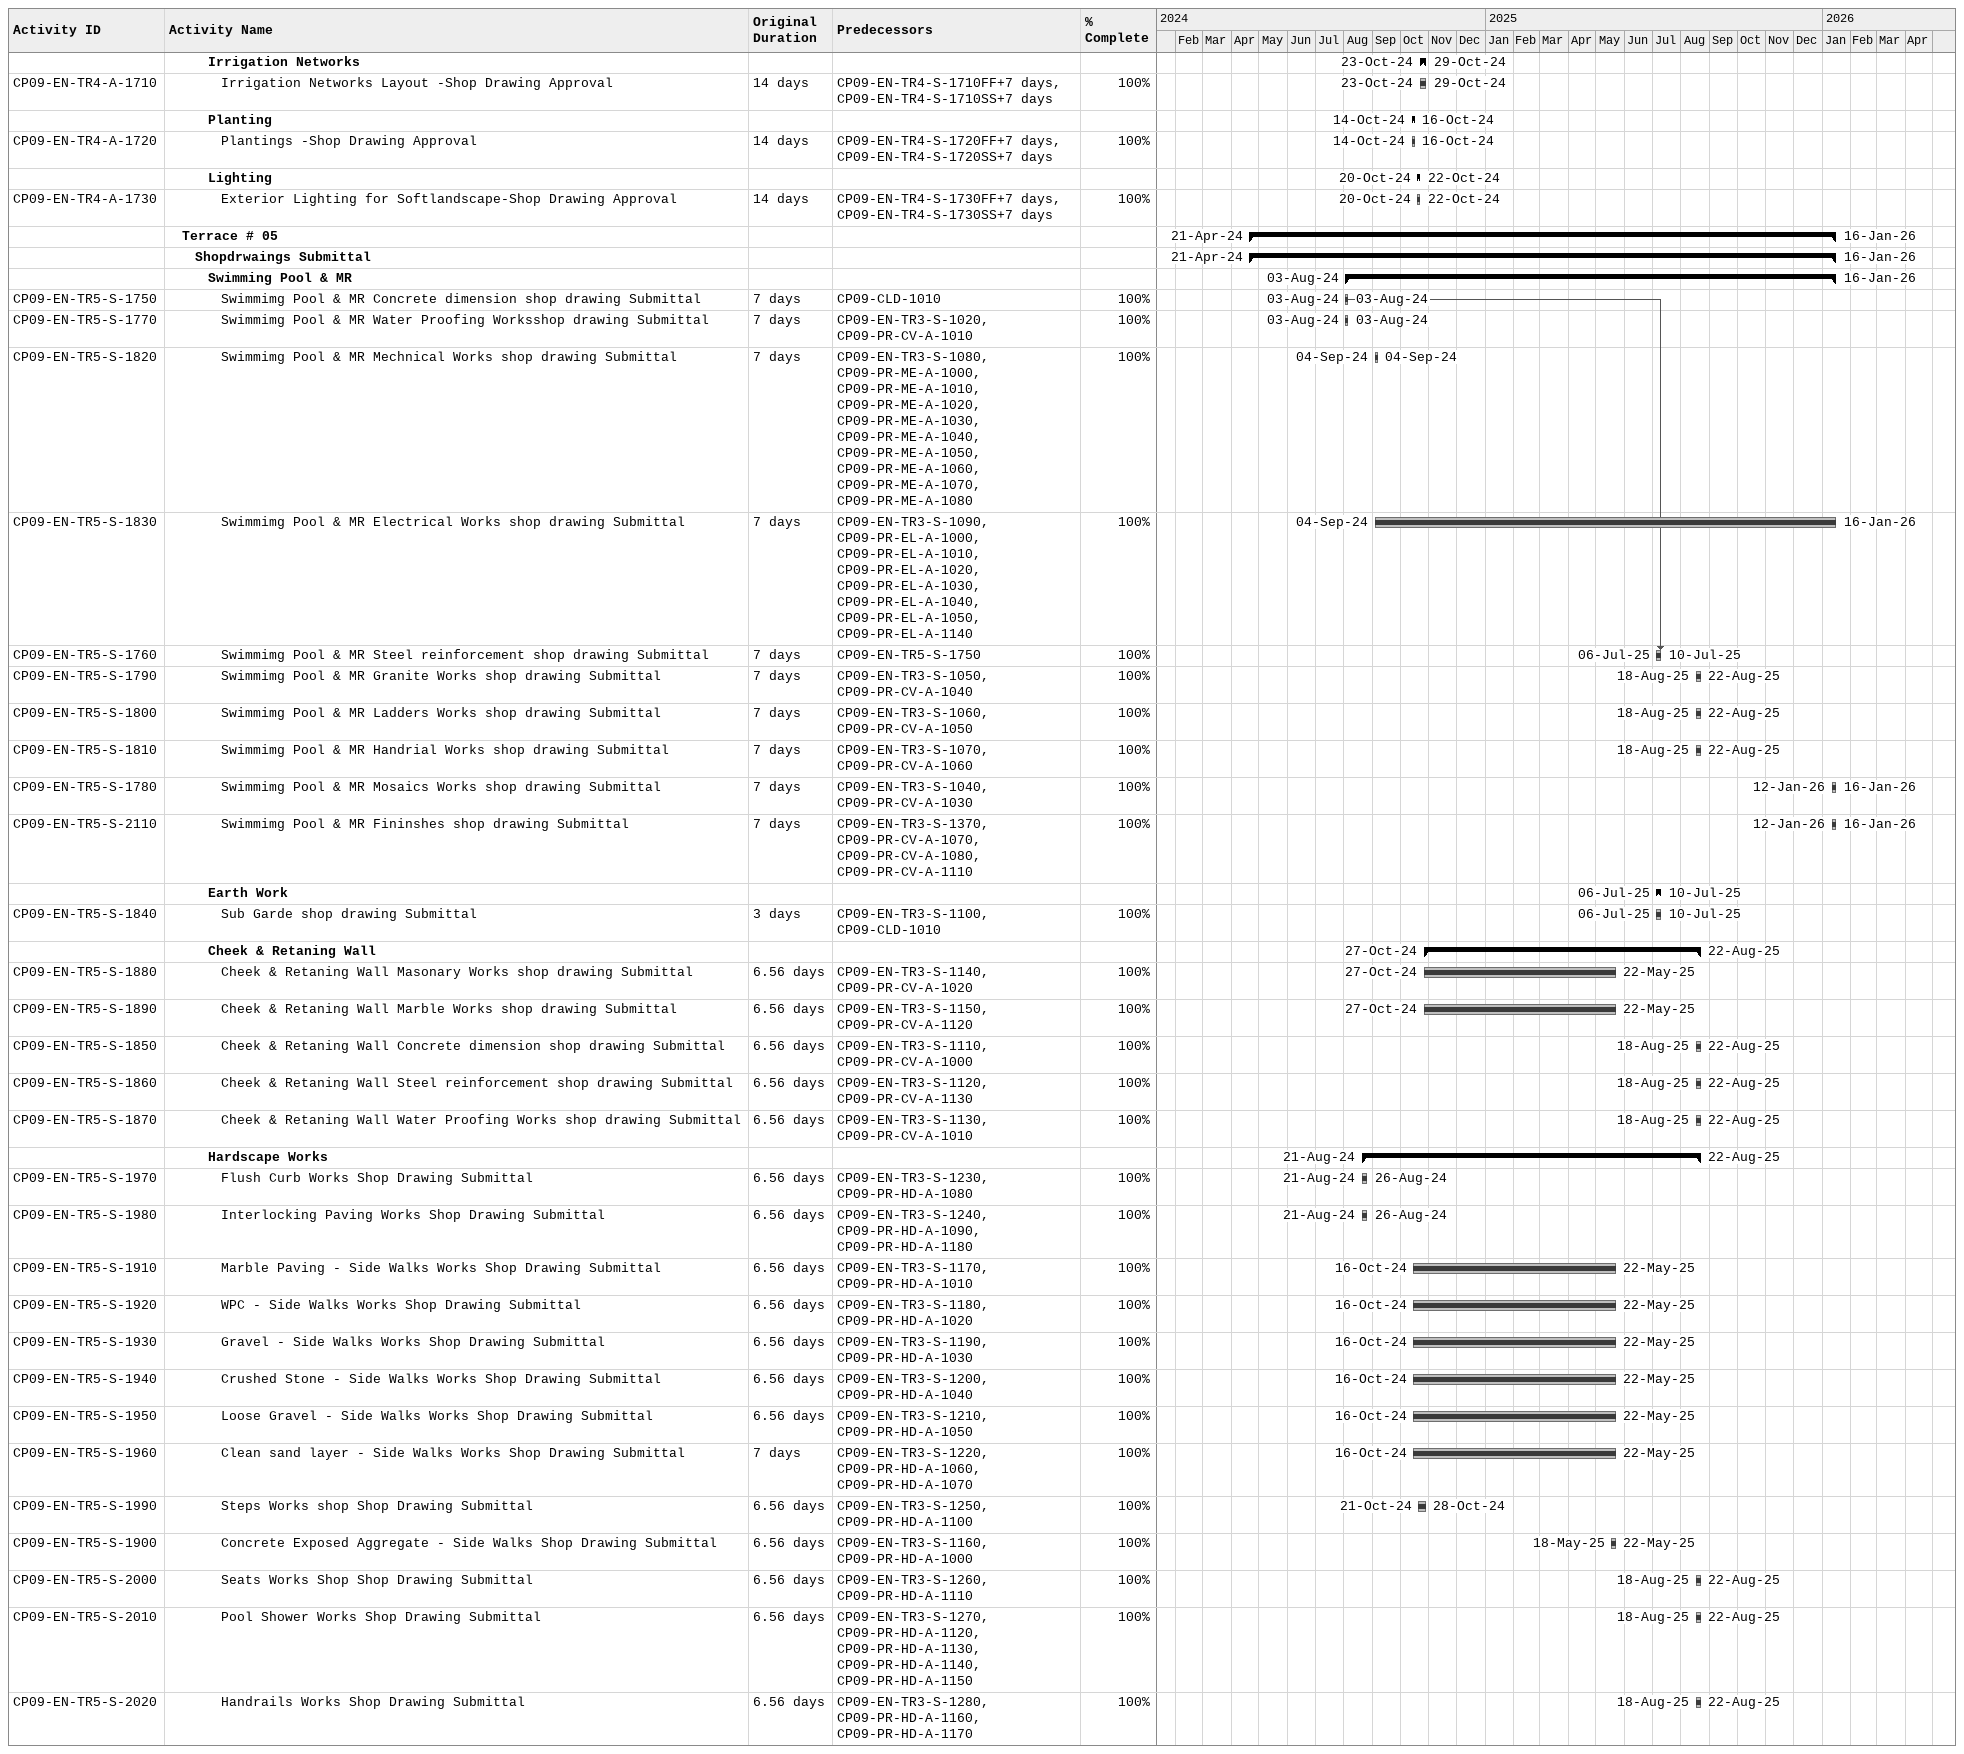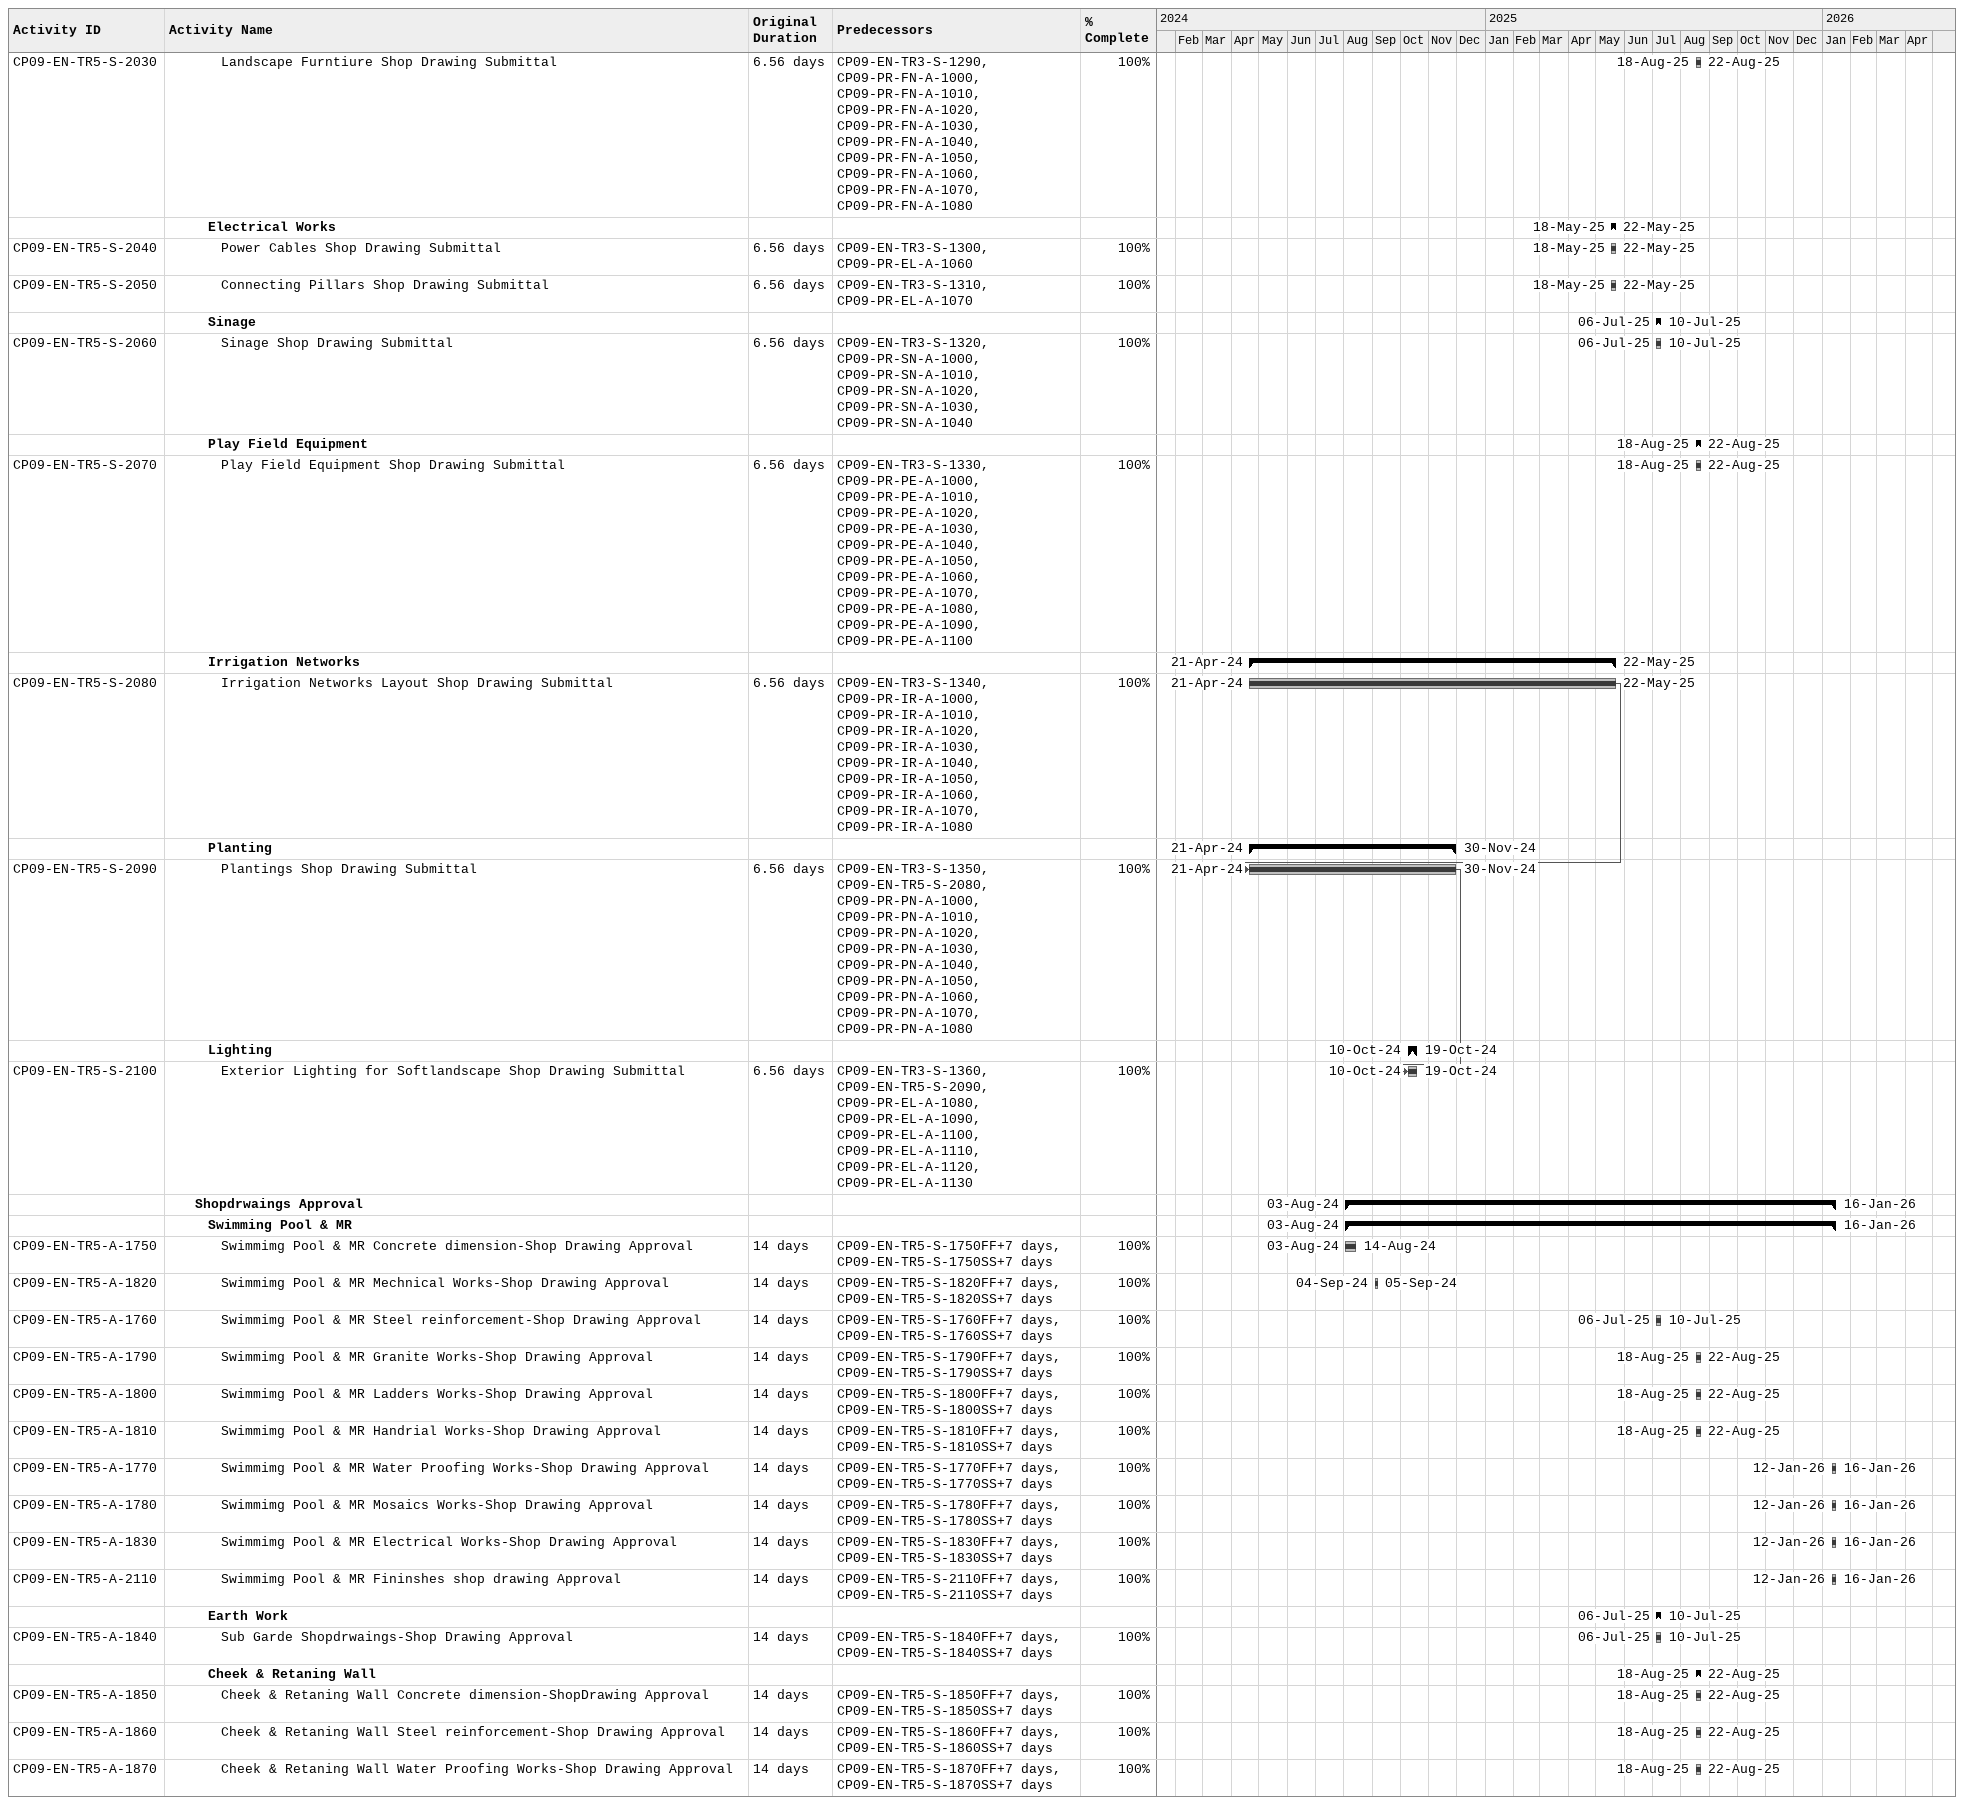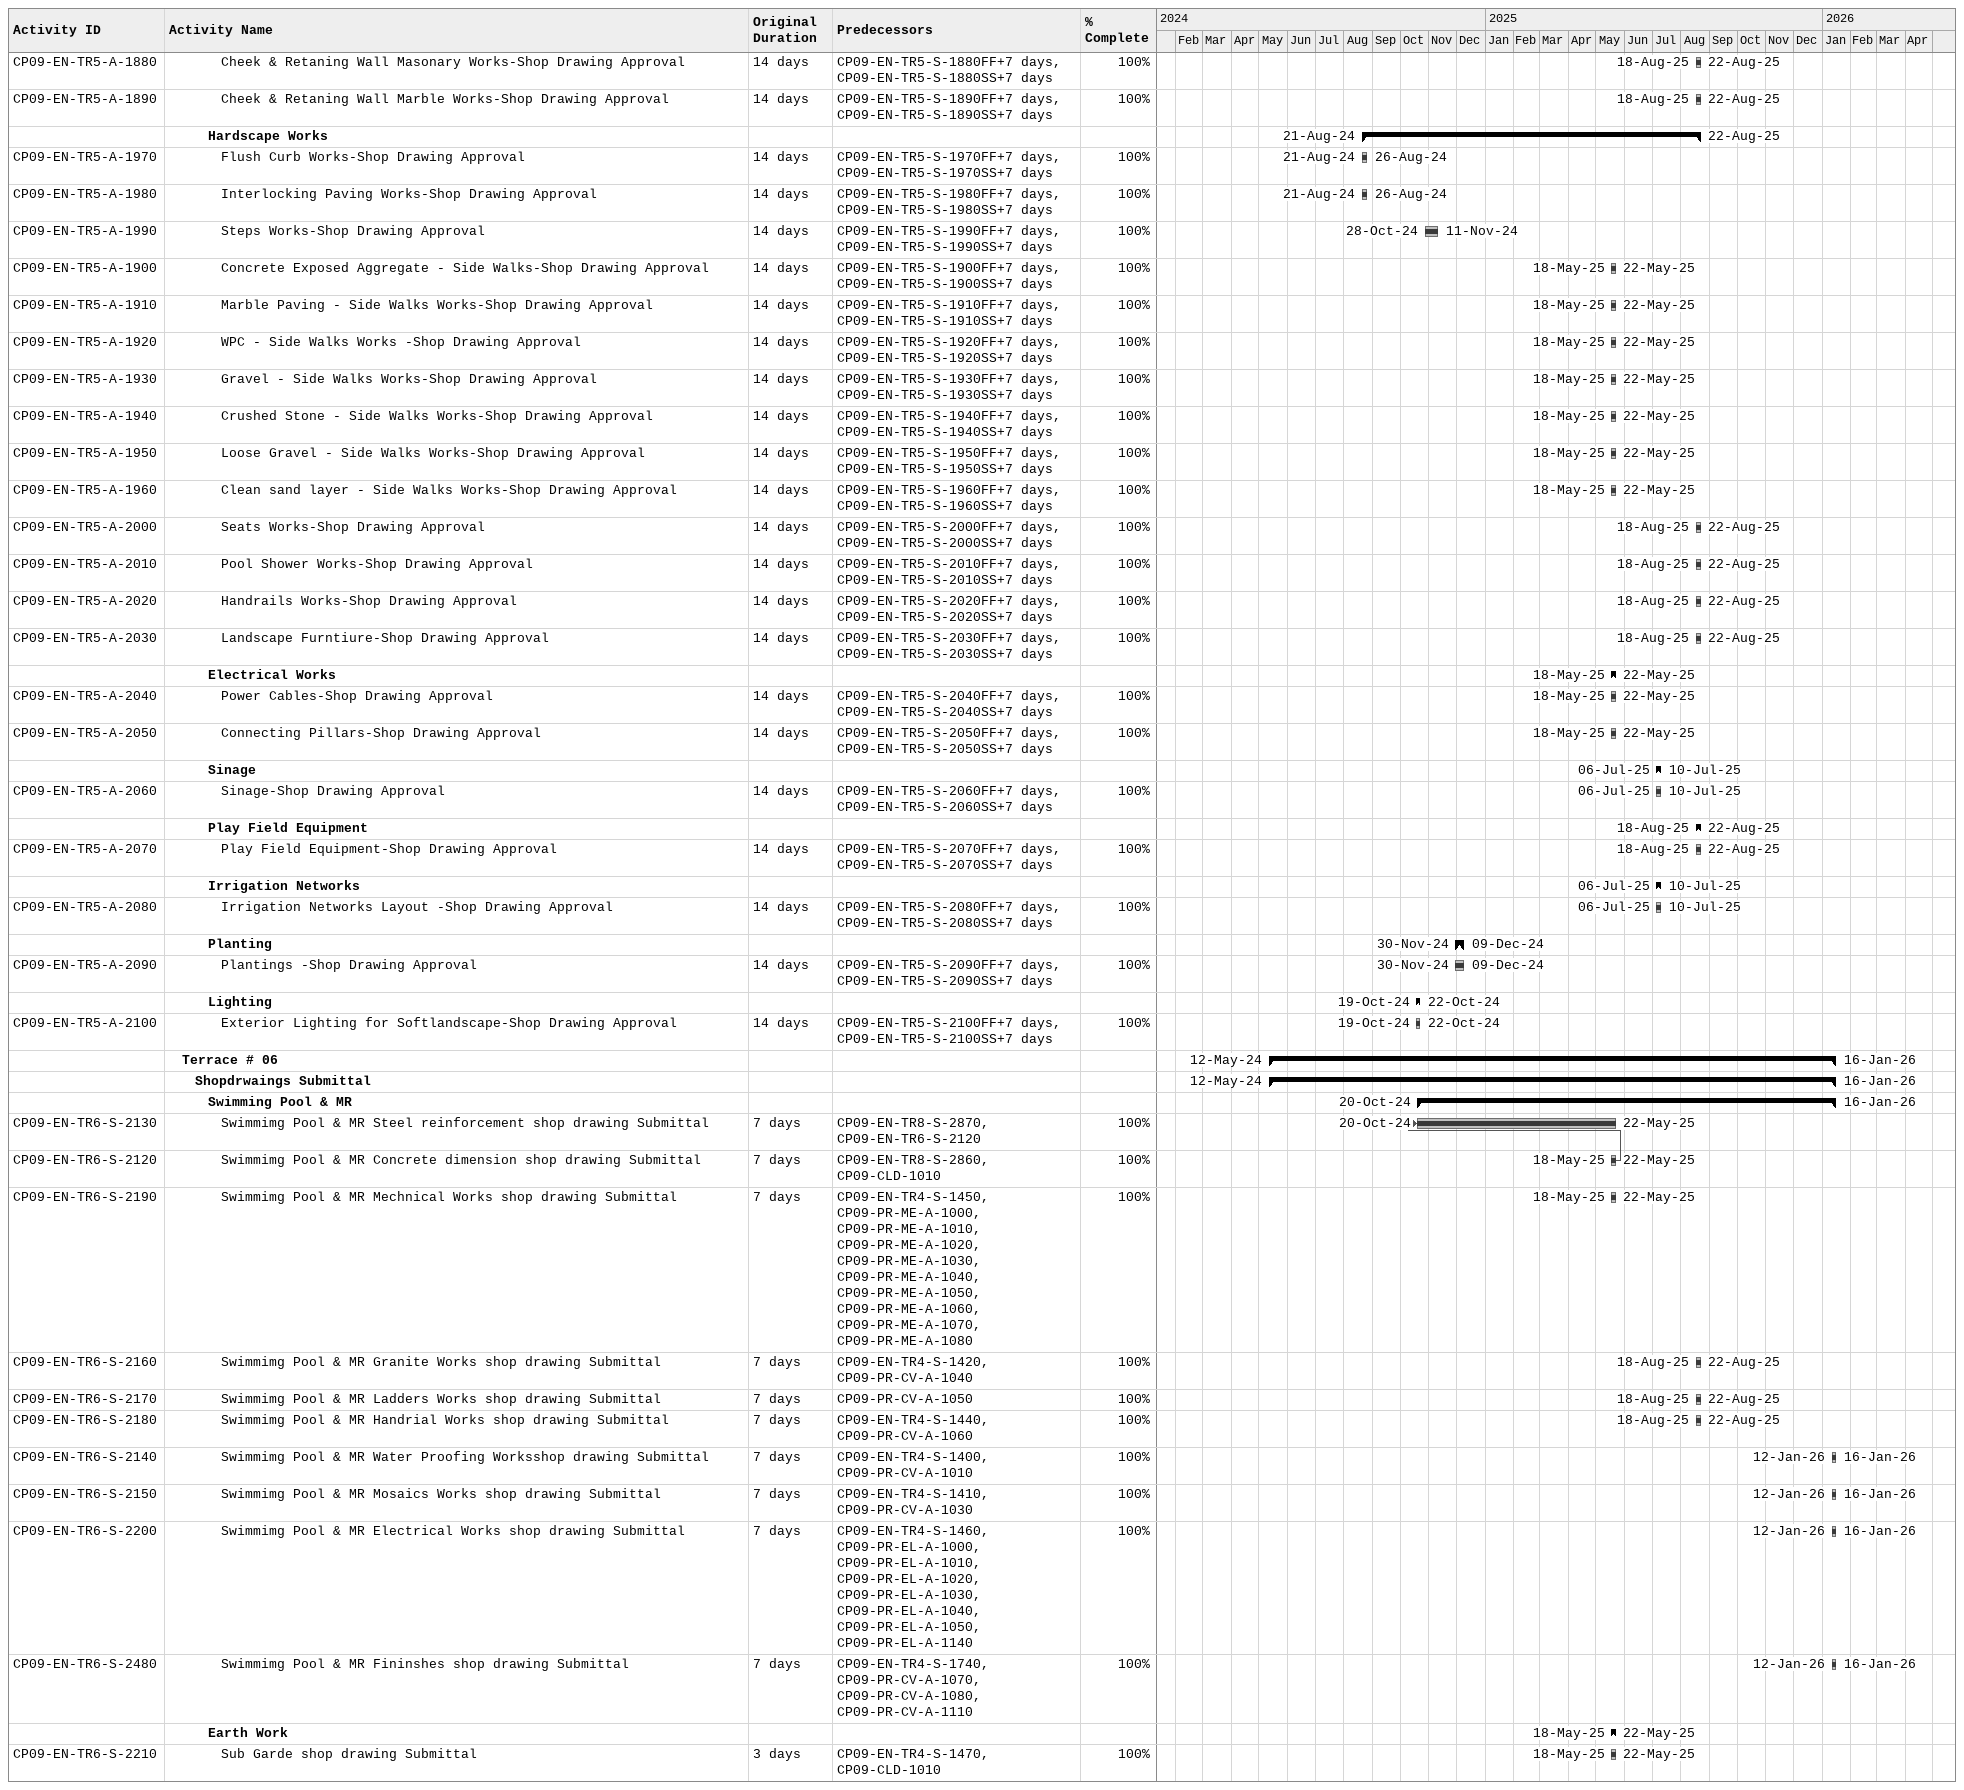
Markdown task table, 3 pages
| ID | Level | Task | Original duration | Start | Finish | Predecessors | % complete |
|---|---|---|---|---|---|---|---|
|  | 4 | **Irrigation Networks** |  | 2024-10-23 | 2024-10-29 |  |  |
| CP09-EN-TR4-A-1710 | 5 | Irrigation Networks Layout -Shop Drawing Approval | 14d | 2024-10-23 | 2024-10-29 | CP09-EN-TR4-S-1710FF+7d, CP09-EN-TR4-S-1710SS+7d | 100 |
|  | 4 | **Planting** |  | 2024-10-14 | 2024-10-16 |  |  |
| CP09-EN-TR4-A-1720 | 5 | Plantings -Shop Drawing Approval | 14d | 2024-10-14 | 2024-10-16 | CP09-EN-TR4-S-1720FF+7d, CP09-EN-TR4-S-1720SS+7d | 100 |
|  | 4 | **Lighting** |  | 2024-10-20 | 2024-10-22 |  |  |
| CP09-EN-TR4-A-1730 | 5 | Exterior Lighting for Softlandscape-Shop Drawing Approval | 14d | 2024-10-20 | 2024-10-22 | CP09-EN-TR4-S-1730FF+7d, CP09-EN-TR4-S-1730SS+7d | 100 |
|  | 2 | **Terrace # 05** |  | 2024-04-21 | 2026-01-16 |  |  |
|  | 3 | **Shopdrwaings Submittal** |  | 2024-04-21 | 2026-01-16 |  |  |
|  | 4 | **Swimming Pool & MR** |  | 2024-08-03 | 2026-01-16 |  |  |
| CP09-EN-TR5-S-1750 | 5 | Swimmimg Pool & MR Concrete dimension shop drawing Submittal | 7d | 2024-08-03 | 2024-08-03 | CP09-CLD-1010 | 100 |
| CP09-EN-TR5-S-1770 | 5 | Swimmimg Pool & MR Water Proofing Worksshop drawing Submittal | 7d | 2024-08-03 | 2024-08-03 | CP09-EN-TR3-S-1020, CP09-PR-CV-A-1010 | 100 |
| CP09-EN-TR5-S-1820 | 5 | Swimmimg Pool & MR Mechnical Works shop drawing Submittal | 7d | 2024-09-04 | 2024-09-04 | CP09-EN-TR3-S-1080, CP09-PR-ME-A-1000, CP09-PR-ME-A-1010, CP09-PR-ME-A-1020, CP09-PR-ME-A-1030, CP09-PR-ME-A-1040, CP09-PR-ME-A-1050, CP09-PR-ME-A-1060, CP09-PR-ME-A-1070, CP09-PR-ME-A-1080 | 100 |
| CP09-EN-TR5-S-1830 | 5 | Swimmimg Pool & MR Electrical Works shop drawing Submittal | 7d | 2024-09-04 | 2026-01-16 | CP09-EN-TR3-S-1090, CP09-PR-EL-A-1000, CP09-PR-EL-A-1010, CP09-PR-EL-A-1020, CP09-PR-EL-A-1030, CP09-PR-EL-A-1040, CP09-PR-EL-A-1050, CP09-PR-EL-A-1140 | 100 |
| CP09-EN-TR5-S-1760 | 5 | Swimmimg Pool & MR Steel reinforcement shop drawing Submittal | 7d | 2025-07-06 | 2025-07-10 | CP09-EN-TR5-S-1750 | 100 |
| CP09-EN-TR5-S-1790 | 5 | Swimmimg Pool & MR Granite Works shop drawing Submittal | 7d | 2025-08-18 | 2025-08-22 | CP09-EN-TR3-S-1050, CP09-PR-CV-A-1040 | 100 |
| CP09-EN-TR5-S-1800 | 5 | Swimmimg Pool & MR Ladders Works shop drawing Submittal | 7d | 2025-08-18 | 2025-08-22 | CP09-EN-TR3-S-1060, CP09-PR-CV-A-1050 | 100 |
| CP09-EN-TR5-S-1810 | 5 | Swimmimg Pool & MR Handrial Works shop drawing Submittal | 7d | 2025-08-18 | 2025-08-22 | CP09-EN-TR3-S-1070, CP09-PR-CV-A-1060 | 100 |
| CP09-EN-TR5-S-1780 | 5 | Swimmimg Pool & MR Mosaics Works shop drawing Submittal | 7d | 2026-01-12 | 2026-01-16 | CP09-EN-TR3-S-1040, CP09-PR-CV-A-1030 | 100 |
| CP09-EN-TR5-S-2110 | 5 | Swimmimg Pool & MR Fininshes shop drawing Submittal | 7d | 2026-01-12 | 2026-01-16 | CP09-EN-TR3-S-1370, CP09-PR-CV-A-1070, CP09-PR-CV-A-1080, CP09-PR-CV-A-1110 | 100 |
|  | 4 | **Earth Work** |  | 2025-07-06 | 2025-07-10 |  |  |
| CP09-EN-TR5-S-1840 | 5 | Sub Garde shop drawing Submittal | 3d | 2025-07-06 | 2025-07-10 | CP09-EN-TR3-S-1100, CP09-CLD-1010 | 100 |
|  | 4 | **Cheek & Retaning Wall** |  | 2024-10-27 | 2025-08-22 |  |  |
| CP09-EN-TR5-S-1880 | 5 | Cheek & Retaning Wall Masonary Works shop drawing Submittal | 6.56d | 2024-10-27 | 2025-05-22 | CP09-EN-TR3-S-1140, CP09-PR-CV-A-1020 | 100 |
| CP09-EN-TR5-S-1890 | 5 | Cheek & Retaning Wall Marble Works shop drawing Submittal | 6.56d | 2024-10-27 | 2025-05-22 | CP09-EN-TR3-S-1150, CP09-PR-CV-A-1120 | 100 |
| CP09-EN-TR5-S-1850 | 5 | Cheek & Retaning Wall Concrete dimension shop drawing Submittal | 6.56d | 2025-08-18 | 2025-08-22 | CP09-EN-TR3-S-1110, CP09-PR-CV-A-1000 | 100 |
| CP09-EN-TR5-S-1860 | 5 | Cheek & Retaning Wall Steel reinforcement shop drawing Submittal | 6.56d | 2025-08-18 | 2025-08-22 | CP09-EN-TR3-S-1120, CP09-PR-CV-A-1130 | 100 |
| CP09-EN-TR5-S-1870 | 5 | Cheek & Retaning Wall Water Proofing Works shop drawing Submittal | 6.56d | 2025-08-18 | 2025-08-22 | CP09-EN-TR3-S-1130, CP09-PR-CV-A-1010 | 100 |
|  | 4 | **Hardscape Works** |  | 2024-08-21 | 2025-08-22 |  |  |
| CP09-EN-TR5-S-1970 | 5 | Flush Curb Works Shop Drawing Submittal | 6.56d | 2024-08-21 | 2024-08-26 | CP09-EN-TR3-S-1230, CP09-PR-HD-A-1080 | 100 |
| CP09-EN-TR5-S-1980 | 5 | Interlocking Paving Works Shop Drawing Submittal | 6.56d | 2024-08-21 | 2024-08-26 | CP09-EN-TR3-S-1240, CP09-PR-HD-A-1090, CP09-PR-HD-A-1180 | 100 |
| CP09-EN-TR5-S-1910 | 5 | Marble Paving - Side Walks Works Shop Drawing Submittal | 6.56d | 2024-10-16 | 2025-05-22 | CP09-EN-TR3-S-1170, CP09-PR-HD-A-1010 | 100 |
| CP09-EN-TR5-S-1920 | 5 | WPC - Side Walks Works Shop Drawing Submittal | 6.56d | 2024-10-16 | 2025-05-22 | CP09-EN-TR3-S-1180, CP09-PR-HD-A-1020 | 100 |
| CP09-EN-TR5-S-1930 | 5 | Gravel - Side Walks Works Shop Drawing Submittal | 6.56d | 2024-10-16 | 2025-05-22 | CP09-EN-TR3-S-1190, CP09-PR-HD-A-1030 | 100 |
| CP09-EN-TR5-S-1940 | 5 | Crushed Stone - Side Walks Works Shop Drawing Submittal | 6.56d | 2024-10-16 | 2025-05-22 | CP09-EN-TR3-S-1200, CP09-PR-HD-A-1040 | 100 |
| CP09-EN-TR5-S-1950 | 5 | Loose Gravel - Side Walks Works Shop Drawing Submittal | 6.56d | 2024-10-16 | 2025-05-22 | CP09-EN-TR3-S-1210, CP09-PR-HD-A-1050 | 100 |
| CP09-EN-TR5-S-1960 | 5 | Clean sand layer - Side Walks Works Shop Drawing Submittal | 7d | 2024-10-16 | 2025-05-22 | CP09-EN-TR3-S-1220, CP09-PR-HD-A-1060, CP09-PR-HD-A-1070 | 100 |
| CP09-EN-TR5-S-1990 | 5 | Steps Works shop Shop Drawing Submittal | 6.56d | 2024-10-21 | 2024-10-28 | CP09-EN-TR3-S-1250, CP09-PR-HD-A-1100 | 100 |
| CP09-EN-TR5-S-1900 | 5 | Concrete Exposed Aggregate - Side Walks Shop Drawing Submittal | 6.56d | 2025-05-18 | 2025-05-22 | CP09-EN-TR3-S-1160, CP09-PR-HD-A-1000 | 100 |
| CP09-EN-TR5-S-2000 | 5 | Seats Works Shop Shop Drawing Submittal | 6.56d | 2025-08-18 | 2025-08-22 | CP09-EN-TR3-S-1260, CP09-PR-HD-A-1110 | 100 |
| CP09-EN-TR5-S-2010 | 5 | Pool Shower Works Shop Drawing Submittal | 6.56d | 2025-08-18 | 2025-08-22 | CP09-EN-TR3-S-1270, CP09-PR-HD-A-1120, CP09-PR-HD-A-1130, CP09-PR-HD-A-1140, CP09-PR-HD-A-1150 | 100 |
| CP09-EN-TR5-S-2020 | 5 | Handrails Works Shop Drawing Submittal | 6.56d | 2025-08-18 | 2025-08-22 | CP09-EN-TR3-S-1280, CP09-PR-HD-A-1160, CP09-PR-HD-A-1170 | 100 |
| CP09-EN-TR5-S-2030 | 5 | Landscape Furntiure Shop Drawing Submittal | 6.56d | 2025-08-18 | 2025-08-22 | CP09-EN-TR3-S-1290, CP09-PR-FN-A-1000, CP09-PR-FN-A-1010, CP09-PR-FN-A-1020, CP09-PR-FN-A-1030, CP09-PR-FN-A-1040, CP09-PR-FN-A-1050, CP09-PR-FN-A-1060, CP09-PR-FN-A-1070, CP09-PR-FN-A-1080 | 100 |
|  | 4 | **Electrical Works** |  | 2025-05-18 | 2025-05-22 |  |  |
| CP09-EN-TR5-S-2040 | 5 | Power Cables Shop Drawing Submittal | 6.56d | 2025-05-18 | 2025-05-22 | CP09-EN-TR3-S-1300, CP09-PR-EL-A-1060 | 100 |
| CP09-EN-TR5-S-2050 | 5 | Connecting Pillars Shop Drawing Submittal | 6.56d | 2025-05-18 | 2025-05-22 | CP09-EN-TR3-S-1310, CP09-PR-EL-A-1070 | 100 |
|  | 4 | **Sinage** |  | 2025-07-06 | 2025-07-10 |  |  |
| CP09-EN-TR5-S-2060 | 5 | Sinage Shop Drawing Submittal | 6.56d | 2025-07-06 | 2025-07-10 | CP09-EN-TR3-S-1320, CP09-PR-SN-A-1000, CP09-PR-SN-A-1010, CP09-PR-SN-A-1020, CP09-PR-SN-A-1030, CP09-PR-SN-A-1040 | 100 |
|  | 4 | **Play Field Equipment** |  | 2025-08-18 | 2025-08-22 |  |  |
| CP09-EN-TR5-S-2070 | 5 | Play Field Equipment Shop Drawing Submittal | 6.56d | 2025-08-18 | 2025-08-22 | CP09-EN-TR3-S-1330, CP09-PR-PE-A-1000, CP09-PR-PE-A-1010, CP09-PR-PE-A-1020, CP09-PR-PE-A-1030, CP09-PR-PE-A-1040, CP09-PR-PE-A-1050, CP09-PR-PE-A-1060, CP09-PR-PE-A-1070, CP09-PR-PE-A-1080, CP09-PR-PE-A-1090, CP09-PR-PE-A-1100 | 100 |
|  | 4 | **Irrigation Networks** |  | 2024-04-21 | 2025-05-22 |  |  |
| CP09-EN-TR5-S-2080 | 5 | Irrigation Networks Layout Shop Drawing Submittal | 6.56d | 2024-04-21 | 2025-05-22 | CP09-EN-TR3-S-1340, CP09-PR-IR-A-1000, CP09-PR-IR-A-1010, CP09-PR-IR-A-1020, CP09-PR-IR-A-1030, CP09-PR-IR-A-1040, CP09-PR-IR-A-1050, CP09-PR-IR-A-1060, CP09-PR-IR-A-1070, CP09-PR-IR-A-1080 | 100 |
|  | 4 | **Planting** |  | 2024-04-21 | 2024-11-30 |  |  |
| CP09-EN-TR5-S-2090 | 5 | Plantings Shop Drawing Submittal | 6.56d | 2024-04-21 | 2024-11-30 | CP09-EN-TR3-S-1350, CP09-EN-TR5-S-2080, CP09-PR-PN-A-1000, CP09-PR-PN-A-1010, CP09-PR-PN-A-1020, CP09-PR-PN-A-1030, CP09-PR-PN-A-1040, CP09-PR-PN-A-1050, CP09-PR-PN-A-1060, CP09-PR-PN-A-1070, CP09-PR-PN-A-1080 | 100 |
|  | 4 | **Lighting** |  | 2024-10-10 | 2024-10-19 |  |  |
| CP09-EN-TR5-S-2100 | 5 | Exterior Lighting for Softlandscape Shop Drawing Submittal | 6.56d | 2024-10-10 | 2024-10-19 | CP09-EN-TR3-S-1360, CP09-EN-TR5-S-2090, CP09-PR-EL-A-1080, CP09-PR-EL-A-1090, CP09-PR-EL-A-1100, CP09-PR-EL-A-1110, CP09-PR-EL-A-1120, CP09-PR-EL-A-1130 | 100 |
|  | 3 | **Shopdrwaings Approval** |  | 2024-08-03 | 2026-01-16 |  |  |
|  | 4 | **Swimming Pool & MR** |  | 2024-08-03 | 2026-01-16 |  |  |
| CP09-EN-TR5-A-1750 | 5 | Swimmimg Pool & MR Concrete dimension-Shop Drawing Approval | 14d | 2024-08-03 | 2024-08-14 | CP09-EN-TR5-S-1750FF+7d, CP09-EN-TR5-S-1750SS+7d | 100 |
| CP09-EN-TR5-A-1820 | 5 | Swimmimg Pool & MR Mechnical Works-Shop Drawing Approval | 14d | 2024-09-04 | 2024-09-05 | CP09-EN-TR5-S-1820FF+7d, CP09-EN-TR5-S-1820SS+7d | 100 |
| CP09-EN-TR5-A-1760 | 5 | Swimmimg Pool & MR Steel reinforcement-Shop Drawing Approval | 14d | 2025-07-06 | 2025-07-10 | CP09-EN-TR5-S-1760FF+7d, CP09-EN-TR5-S-1760SS+7d | 100 |
| CP09-EN-TR5-A-1790 | 5 | Swimmimg Pool & MR Granite Works-Shop Drawing Approval | 14d | 2025-08-18 | 2025-08-22 | CP09-EN-TR5-S-1790FF+7d, CP09-EN-TR5-S-1790SS+7d | 100 |
| CP09-EN-TR5-A-1800 | 5 | Swimmimg Pool & MR Ladders Works-Shop Drawing Approval | 14d | 2025-08-18 | 2025-08-22 | CP09-EN-TR5-S-1800FF+7d, CP09-EN-TR5-S-1800SS+7d | 100 |
| CP09-EN-TR5-A-1810 | 5 | Swimmimg Pool & MR Handrial Works-Shop Drawing Approval | 14d | 2025-08-18 | 2025-08-22 | CP09-EN-TR5-S-1810FF+7d, CP09-EN-TR5-S-1810SS+7d | 100 |
| CP09-EN-TR5-A-1770 | 5 | Swimmimg Pool & MR Water Proofing Works-Shop Drawing Approval | 14d | 2026-01-12 | 2026-01-16 | CP09-EN-TR5-S-1770FF+7d, CP09-EN-TR5-S-1770SS+7d | 100 |
| CP09-EN-TR5-A-1780 | 5 | Swimmimg Pool & MR Mosaics Works-Shop Drawing Approval | 14d | 2026-01-12 | 2026-01-16 | CP09-EN-TR5-S-1780FF+7d, CP09-EN-TR5-S-1780SS+7d | 100 |
| CP09-EN-TR5-A-1830 | 5 | Swimmimg Pool & MR Electrical Works-Shop Drawing Approval | 14d | 2026-01-12 | 2026-01-16 | CP09-EN-TR5-S-1830FF+7d, CP09-EN-TR5-S-1830SS+7d | 100 |
| CP09-EN-TR5-A-2110 | 5 | Swimmimg Pool & MR Fininshes shop drawing Approval | 14d | 2026-01-12 | 2026-01-16 | CP09-EN-TR5-S-2110FF+7d, CP09-EN-TR5-S-2110SS+7d | 100 |
|  | 4 | **Earth Work** |  | 2025-07-06 | 2025-07-10 |  |  |
| CP09-EN-TR5-A-1840 | 5 | Sub Garde Shopdrwaings-Shop Drawing Approval | 14d | 2025-07-06 | 2025-07-10 | CP09-EN-TR5-S-1840FF+7d, CP09-EN-TR5-S-1840SS+7d | 100 |
|  | 4 | **Cheek & Retaning Wall** |  | 2025-08-18 | 2025-08-22 |  |  |
| CP09-EN-TR5-A-1850 | 5 | Cheek & Retaning Wall Concrete dimension-ShopDrawing Approval | 14d | 2025-08-18 | 2025-08-22 | CP09-EN-TR5-S-1850FF+7d, CP09-EN-TR5-S-1850SS+7d | 100 |
| CP09-EN-TR5-A-1860 | 5 | Cheek & Retaning Wall Steel reinforcement-Shop Drawing Approval | 14d | 2025-08-18 | 2025-08-22 | CP09-EN-TR5-S-1860FF+7d, CP09-EN-TR5-S-1860SS+7d | 100 |
| CP09-EN-TR5-A-1870 | 5 | Cheek & Retaning Wall Water Proofing Works-Shop Drawing Approval | 14d | 2025-08-18 | 2025-08-22 | CP09-EN-TR5-S-1870FF+7d, CP09-EN-TR5-S-1870SS+7d | 100 |
| CP09-EN-TR5-A-1880 | 5 | Cheek & Retaning Wall Masonary Works-Shop Drawing Approval | 14d | 2025-08-18 | 2025-08-22 | CP09-EN-TR5-S-1880FF+7d, CP09-EN-TR5-S-1880SS+7d | 100 |
| CP09-EN-TR5-A-1890 | 5 | Cheek & Retaning Wall Marble Works-Shop Drawing Approval | 14d | 2025-08-18 | 2025-08-22 | CP09-EN-TR5-S-1890FF+7d, CP09-EN-TR5-S-1890SS+7d | 100 |
|  | 4 | **Hardscape Works** |  | 2024-08-21 | 2025-08-22 |  |  |
| CP09-EN-TR5-A-1970 | 5 | Flush Curb Works-Shop Drawing Approval | 14d | 2024-08-21 | 2024-08-26 | CP09-EN-TR5-S-1970FF+7d, CP09-EN-TR5-S-1970SS+7d | 100 |
| CP09-EN-TR5-A-1980 | 5 | Interlocking Paving Works-Shop Drawing Approval | 14d | 2024-08-21 | 2024-08-26 | CP09-EN-TR5-S-1980FF+7d, CP09-EN-TR5-S-1980SS+7d | 100 |
| CP09-EN-TR5-A-1990 | 5 | Steps Works-Shop Drawing Approval | 14d | 2024-10-28 | 2024-11-11 | CP09-EN-TR5-S-1990FF+7d, CP09-EN-TR5-S-1990SS+7d | 100 |
| CP09-EN-TR5-A-1900 | 5 | Concrete Exposed Aggregate - Side Walks-Shop Drawing Approval | 14d | 2025-05-18 | 2025-05-22 | CP09-EN-TR5-S-1900FF+7d, CP09-EN-TR5-S-1900SS+7d | 100 |
| CP09-EN-TR5-A-1910 | 5 | Marble Paving - Side Walks Works-Shop Drawing Approval | 14d | 2025-05-18 | 2025-05-22 | CP09-EN-TR5-S-1910FF+7d, CP09-EN-TR5-S-1910SS+7d | 100 |
| CP09-EN-TR5-A-1920 | 5 | WPC - Side Walks Works -Shop Drawing Approval | 14d | 2025-05-18 | 2025-05-22 | CP09-EN-TR5-S-1920FF+7d, CP09-EN-TR5-S-1920SS+7d | 100 |
| CP09-EN-TR5-A-1930 | 5 | Gravel - Side Walks Works-Shop Drawing Approval | 14d | 2025-05-18 | 2025-05-22 | CP09-EN-TR5-S-1930FF+7d, CP09-EN-TR5-S-1930SS+7d | 100 |
| CP09-EN-TR5-A-1940 | 5 | Crushed Stone - Side Walks Works-Shop Drawing Approval | 14d | 2025-05-18 | 2025-05-22 | CP09-EN-TR5-S-1940FF+7d, CP09-EN-TR5-S-1940SS+7d | 100 |
| CP09-EN-TR5-A-1950 | 5 | Loose Gravel - Side Walks Works-Shop Drawing Approval | 14d | 2025-05-18 | 2025-05-22 | CP09-EN-TR5-S-1950FF+7d, CP09-EN-TR5-S-1950SS+7d | 100 |
| CP09-EN-TR5-A-1960 | 5 | Clean sand layer - Side Walks Works-Shop Drawing Approval | 14d | 2025-05-18 | 2025-05-22 | CP09-EN-TR5-S-1960FF+7d, CP09-EN-TR5-S-1960SS+7d | 100 |
| CP09-EN-TR5-A-2000 | 5 | Seats Works-Shop Drawing Approval | 14d | 2025-08-18 | 2025-08-22 | CP09-EN-TR5-S-2000FF+7d, CP09-EN-TR5-S-2000SS+7d | 100 |
| CP09-EN-TR5-A-2010 | 5 | Pool Shower Works-Shop Drawing Approval | 14d | 2025-08-18 | 2025-08-22 | CP09-EN-TR5-S-2010FF+7d, CP09-EN-TR5-S-2010SS+7d | 100 |
| CP09-EN-TR5-A-2020 | 5 | Handrails Works-Shop Drawing Approval | 14d | 2025-08-18 | 2025-08-22 | CP09-EN-TR5-S-2020FF+7d, CP09-EN-TR5-S-2020SS+7d | 100 |
| CP09-EN-TR5-A-2030 | 5 | Landscape Furntiure-Shop Drawing Approval | 14d | 2025-08-18 | 2025-08-22 | CP09-EN-TR5-S-2030FF+7d, CP09-EN-TR5-S-2030SS+7d | 100 |
|  | 4 | **Electrical Works** |  | 2025-05-18 | 2025-05-22 |  |  |
| CP09-EN-TR5-A-2040 | 5 | Power Cables-Shop Drawing Approval | 14d | 2025-05-18 | 2025-05-22 | CP09-EN-TR5-S-2040FF+7d, CP09-EN-TR5-S-2040SS+7d | 100 |
| CP09-EN-TR5-A-2050 | 5 | Connecting Pillars-Shop Drawing Approval | 14d | 2025-05-18 | 2025-05-22 | CP09-EN-TR5-S-2050FF+7d, CP09-EN-TR5-S-2050SS+7d | 100 |
|  | 4 | **Sinage** |  | 2025-07-06 | 2025-07-10 |  |  |
| CP09-EN-TR5-A-2060 | 5 | Sinage-Shop Drawing Approval | 14d | 2025-07-06 | 2025-07-10 | CP09-EN-TR5-S-2060FF+7d, CP09-EN-TR5-S-2060SS+7d | 100 |
|  | 4 | **Play Field Equipment** |  | 2025-08-18 | 2025-08-22 |  |  |
| CP09-EN-TR5-A-2070 | 5 | Play Field Equipment-Shop Drawing Approval | 14d | 2025-08-18 | 2025-08-22 | CP09-EN-TR5-S-2070FF+7d, CP09-EN-TR5-S-2070SS+7d | 100 |
|  | 4 | **Irrigation Networks** |  | 2025-07-06 | 2025-07-10 |  |  |
| CP09-EN-TR5-A-2080 | 5 | Irrigation Networks Layout -Shop Drawing Approval | 14d | 2025-07-06 | 2025-07-10 | CP09-EN-TR5-S-2080FF+7d, CP09-EN-TR5-S-2080SS+7d | 100 |
|  | 4 | **Planting** |  | 2024-11-30 | 2024-12-09 |  |  |
| CP09-EN-TR5-A-2090 | 5 | Plantings -Shop Drawing Approval | 14d | 2024-11-30 | 2024-12-09 | CP09-EN-TR5-S-2090FF+7d, CP09-EN-TR5-S-2090SS+7d | 100 |
|  | 4 | **Lighting** |  | 2024-10-19 | 2024-10-22 |  |  |
| CP09-EN-TR5-A-2100 | 5 | Exterior Lighting for Softlandscape-Shop Drawing Approval | 14d | 2024-10-19 | 2024-10-22 | CP09-EN-TR5-S-2100FF+7d, CP09-EN-TR5-S-2100SS+7d | 100 |
|  | 2 | **Terrace # 06** |  | 2024-05-12 | 2026-01-16 |  |  |
|  | 3 | **Shopdrwaings Submittal** |  | 2024-05-12 | 2026-01-16 |  |  |
|  | 4 | **Swimming Pool & MR** |  | 2024-10-20 | 2026-01-16 |  |  |
| CP09-EN-TR6-S-2130 | 5 | Swimmimg Pool & MR Steel reinforcement shop drawing Submittal | 7d | 2024-10-20 | 2025-05-22 | CP09-EN-TR8-S-2870, CP09-EN-TR6-S-2120 | 100 |
| CP09-EN-TR6-S-2120 | 5 | Swimmimg Pool & MR Concrete dimension shop drawing Submittal | 7d | 2025-05-18 | 2025-05-22 | CP09-EN-TR8-S-2860, CP09-CLD-1010 | 100 |
| CP09-EN-TR6-S-2190 | 5 | Swimmimg Pool & MR Mechnical Works shop drawing Submittal | 7d | 2025-05-18 | 2025-05-22 | CP09-EN-TR4-S-1450, CP09-PR-ME-A-1000, CP09-PR-ME-A-1010, CP09-PR-ME-A-1020, CP09-PR-ME-A-1030, CP09-PR-ME-A-1040, CP09-PR-ME-A-1050, CP09-PR-ME-A-1060, CP09-PR-ME-A-1070, CP09-PR-ME-A-1080 | 100 |
| CP09-EN-TR6-S-2160 | 5 | Swimmimg Pool & MR Granite Works shop drawing Submittal | 7d | 2025-08-18 | 2025-08-22 | CP09-EN-TR4-S-1420, CP09-PR-CV-A-1040 | 100 |
| CP09-EN-TR6-S-2170 | 5 | Swimmimg Pool & MR Ladders Works shop drawing Submittal | 7d | 2025-08-18 | 2025-08-22 | CP09-PR-CV-A-1050 | 100 |
| CP09-EN-TR6-S-2180 | 5 | Swimmimg Pool & MR Handrial Works shop drawing Submittal | 7d | 2025-08-18 | 2025-08-22 | CP09-EN-TR4-S-1440, CP09-PR-CV-A-1060 | 100 |
| CP09-EN-TR6-S-2140 | 5 | Swimmimg Pool & MR Water Proofing Worksshop drawing Submittal | 7d | 2026-01-12 | 2026-01-16 | CP09-EN-TR4-S-1400, CP09-PR-CV-A-1010 | 100 |
| CP09-EN-TR6-S-2150 | 5 | Swimmimg Pool & MR Mosaics Works shop drawing Submittal | 7d | 2026-01-12 | 2026-01-16 | CP09-EN-TR4-S-1410, CP09-PR-CV-A-1030 | 100 |
| CP09-EN-TR6-S-2200 | 5 | Swimmimg Pool & MR Electrical Works shop drawing Submittal | 7d | 2026-01-12 | 2026-01-16 | CP09-EN-TR4-S-1460, CP09-PR-EL-A-1000, CP09-PR-EL-A-1010, CP09-PR-EL-A-1020, CP09-PR-EL-A-1030, CP09-PR-EL-A-1040, CP09-PR-EL-A-1050, CP09-PR-EL-A-1140 | 100 |
| CP09-EN-TR6-S-2480 | 5 | Swimmimg Pool & MR Fininshes shop drawing Submittal | 7d | 2026-01-12 | 2026-01-16 | CP09-EN-TR4-S-1740, CP09-PR-CV-A-1070, CP09-PR-CV-A-1080, CP09-PR-CV-A-1110 | 100 |
|  | 4 | **Earth Work** |  | 2025-05-18 | 2025-05-22 |  |  |
| CP09-EN-TR6-S-2210 | 5 | Sub Garde shop drawing Submittal | 3d | 2025-05-18 | 2025-05-22 | CP09-EN-TR4-S-1470, CP09-CLD-1010 | 100 |
